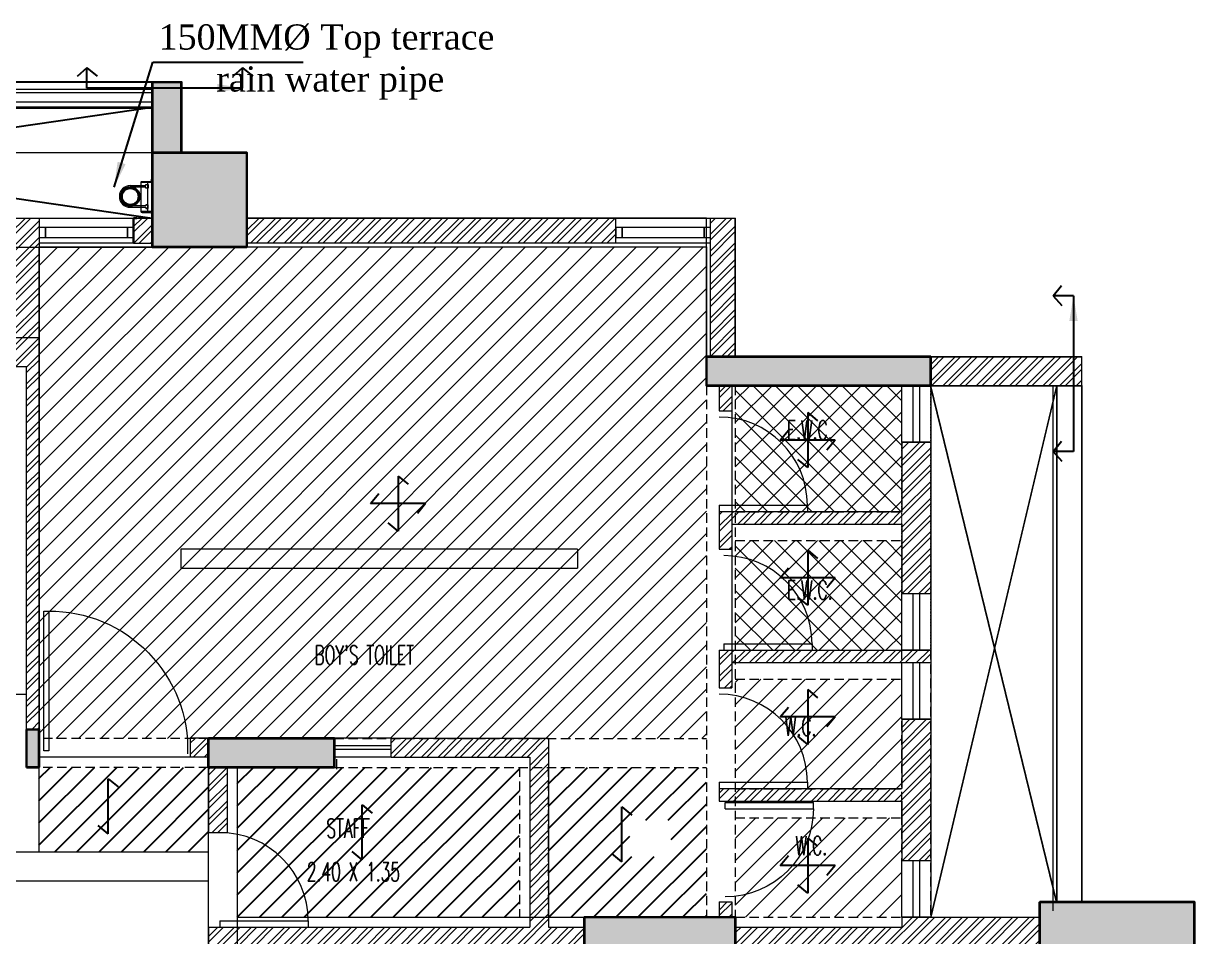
# Model space of a CAD drawing. Header units: inches. Extents: x 5899882 to 5988838, y -468923 to -96891.
# Drawn here: x 5967813 to 5977113, y -273870 to -266620 of the extents above; entities that cross this region are included whole.
import ezdxf

# ---------------------------------------------------------------- set-up
doc = ezdxf.new("R2010")
doc.units = ezdxf.units.IN
doc.header["$MEASUREMENT"] = 0
doc.linetypes.add('DASHED', pattern=[0.75, 0.5, -0.25])
for name, color, linetype in [('0 slc Rwp sloape', 7, 'Continuous'), ('0- SLC ARCH LAYOUT', 7, 'Continuous'), ('0-SLC RCC 2ND. FLOOR', 7, 'Continuous'), ('CL', 7, 'Continuous'), ('P-TEXT', 7, 'Continuous'), ('rwp', 5, 'Continuous')]:
    doc.layers.add(name, color=color, linetype=linetype)
for name, color, linetype, lineweight in [('0-SLC-CLAMPS', 7, 'Continuous', 9), ('ARCL-HATCH-B', 8, 'Continuous', 5), ('ARLC-COL', 8, 'Continuous', 30), ('ARLC-DIM0', 8, 'Continuous', 5), ('ARLC-DOOR-W', 8, 'Continuous', 5), ('ARLC-ELE0', 8, 'Continuous', 9), ('ARLC-GRILL', 8, 'Continuous', 9), ('ARLC-HATCH-C', 8, 'Continuous', 5), ('ARLC-RCC', 8, 'Continuous', 25), ('ARLC-TEXT0', 8, 'Continuous', 20), ('ARLC-WALL', 8, 'Continuous', 15)]:
    doc.layers.add(name, color=color, linetype=linetype, lineweight=lineweight)
doc.styles.add('RS', font='simplex8.shx', dxfattribs={"width": 0.6, "height": 150})
doc.styles.get("Standard").update_dxf_attribs({"font": 'arial.ttf'})
doc.dimstyles.get("Standard").update_dxf_attribs({"dimtxt": 200, "dimasz": 200, "dimexe": 0.18, "dimexo": 0.0625, "dimgap": 0.09, "dimtad": 0, "dimdec": 0, "dimrnd": 5, "dimzin": 0, "dimdsep": 46, "dimtxsty": 'Standard', "dimblk": 'OBLIQUE', "dimcen": 0.09, "dimadec": 0, "dimazin": 0, "dimtfac": 1, "dimtdec": 0, "dimtofl": 0, "dimtmove": 0, "dimatfit": 3, "dimfxl": 1, "dimtolj": 1, "dimtzin": 0, "dimarcsym": 0})
pattern_1 = [(45, (-5806111.699348602, 109613.299867685), (-66.29126073623883, 66.29126073623884), []), (45, (-5806067.505174852, 109613.299867685), (-66.29126073623883, 66.29126073623884), [])]
pattern_2 = [(45, (6373463.060722372, -393757.1604008023), (-88.38834764831843, 88.38834764831844), []), (135, (6373463.060722372, -393757.1604008023), (-88.38834764831844, -88.38834764831843), [])]
pattern_3 = [(45, (-216246.0000009546, 329.9999999998836), (-88.38834764831843, 88.38834764831844), [])]
pattern_4 = [(45, (24324.99999904633, -2550.000000001863), (-88.38834764831843, 88.38834764831844), [])]

# ---------------------------------------------------------------- blocks, each defined once
blk = doc.blocks.new('hhh')
at = {"layer": 'ARLC-DOOR-W'}
for p, q in [((5670.867871832554, -1049.520502149669), (5670.867871832554, -1049.570502149669)), ((5670.867871832553, -1049.520502149669), (5671.567871832553, -1049.520502149669)), ((5670.867871832553, -1049.520502149669), (5670.867871832553, -1049.570502149669)), ((5671.567871832553, -1049.520502149669), (5671.567871832553, -1049.570502149669)), ((5670.867871832553, -1049.570502149669), (5671.567871832553, -1049.570502149669))]:
    blk.add_line(p, q, dxfattribs=at)
blk.add_arc((5670.867871832554, -1049.520502149669), 0.6999999999998252, 0, 90, dxfattribs=at)
blk = doc.blocks.new('hjmh')
at = {"layer": 'ARLC-DOOR-W', "ltscale": 0.1}
for p, q in [((5668.312048295259, -1072.853720874634), (5667.201196962952, -1072.853720874634)), ((5667.201196962952, -1072.853720874634), (5667.201196962952, -1072.893720874634)), ((5668.312048295259, -1072.893720874634), (5668.312048295259, -1072.853720874634)), ((5667.201196962952, -1072.893720874634), (5668.312048295259, -1072.893720874634))]:
    blk.add_line(p, q, dxfattribs=at)
blk.add_arc((5668.299116434425, -1072.899145511847), 1.097932872501441, 179.716913426641, 271.8563866307053, dxfattribs=at)
blk = doc.blocks.new('A$7E4911DF166C')
at = {"layer": 'ARLC-DOOR-W'}
for p, q in [((2700, 150), (2700, 1.455191522836685e-11)), ((3010.000000000931, 150), (2885, 150.0000000000146)), ((2885, 150), (2885.000000000931, 0)), ((3010, 150), (3010.000000000931, 0)), ((3195, 150), (3194.999999999069, 1.455191522836685e-11)), ((3010.000000000931, 1.455191522836685e-11), (2885.000000000931, 1.455191522836685e-11))]:
    blk.add_line(p, q, dxfattribs=at)
at = {"layer": 'ARLC-GRILL'}
for p, q in [((2700, 150), (0, 150)), ((2700, 125), (0, 125)), ((6020.090125084855, 150), (3194.999999999069, 150.0000000000291)), ((6020.090125084855, 125), (3194.999999999069, 125)), ((2700, 49.99999999989814), (0, 49.99999999989814)), ((2700, 0), (0, 0)), ((6020.090125084855, 49.99999999989814), (3194.999999999069, 49.99999999998545)), ((6020.090125084855, 0), (3194.999999998137, 0))]:
    blk.add_line(p, q, dxfattribs=at)
at = {"layer": 'ARLC-RCC'}
for points in [[(2700, 150), (2885.000000000931, 150), (2885.000000000931, 0), (2700, 0)], [(3010.000000000931, 150), (3194.999999998137, 150), (3194.999999998137, 0), (3010.000000000931, 0)]]:
    blk.add_lwpolyline(points, close=True, dxfattribs=at)
blk = doc.blocks.new('A$C3DAD2E9A')
at = {"layer": 'ARCL-HATCH-B'}
h = blk.add_hatch(dxfattribs=at)
h.set_pattern_fill('ANSI32', color=256, scale=250)
h.set_pattern_definition(pattern_1)
h.paths.add_polyline_path([(22752.21052631456, 5726.499999997235), (22752.21052433178, 5726.499999997235), (22752.21052433178, 5806.499999997235), (22752.21052631456, 5881.499999998166), (22522.21052631456, 5881.499999998166), (22522.21052631456, 4931.499999994427), (22752.21052631456, 4931.499999994427)])
h = blk.add_hatch(dxfattribs=at)
h.set_pattern_fill('ANSI32', color=256, scale=250)
h.set_pattern_definition(pattern_1)
h.paths.add_polyline_path([(23652.21052631456, 5881.299987859005), (23502.21052631456, 5881.499999998166), (23502.21052631456, 5681.499999996289), (23652.21052631456, 5681.29998785902)])
h = blk.add_hatch(dxfattribs=at)
h.set_pattern_fill('ANSI32', color=256, scale=250)
h.set_pattern_definition(pattern_1)
h.paths.add_polyline_path([(27332.21052337717, 5806.49999999725), (27332.21052532084, 5880), (27302.21052536089, 5880), (24402.21052631456, 5881.499999998166), (24402.21052631456, 5681.499999996304), (27332.21052536089, 5681.499999996304), (27332.21052536089, 5726.49999999725), (27332.21052337717, 5726.49999999725)])
h = blk.add_hatch(dxfattribs=at)
h.set_pattern_fill('ANSI32', color=256, scale=250)
h.set_pattern_definition(pattern_1)
h.paths.add_polyline_path([(28282.21052631456, 5881.499999998166), (28082.21052536089, 5881.499999998181), (28082.21052536089, 4781.499999998166), (28282.21052631456, 4781.499999998166)])
h = blk.add_hatch(dxfattribs=at)
h.set_pattern_fill('ANSI32', color=256, scale=250)
h.set_pattern_definition(pattern_1)
h.paths.add_polyline_path([(22752.21052631456, 4931.499999994427), (22522.21052631456, 4931.499999994427), (22127.21052631456, 4931.499999994427), (22127.21052631456, 4701.499999996304), (22652.21052536089, 4701.499999996304), (22652.21052536089, 1821.500000951841), (22752.21052631456, 1821.500000951841)])
h = blk.add_hatch(dxfattribs=at)
h.set_pattern_fill('ANSI32', color=256, scale=250)
h.set_pattern_definition(pattern_1)
h.paths.add_polyline_path([(31032.21052536089, 4781.499999998166), (29832.21052536089, 4781.499999998166), (29832.21052536089, 4551.499999996304), (31032.21052536089, 4551.499999998166)])
h = blk.add_hatch(dxfattribs=at)
h.set_pattern_fill('ANSI32', color=256, scale=250)
h.set_pattern_definition(pattern_1)
h.paths.add_polyline_path([(28252.21052631456, 4551.49999999984), (28152.21052536089, 4551.49999999901), (28152.21052536089, 4351.499999996304), (28252.21052631456, 4351.499999996304)])
h = blk.add_hatch(dxfattribs=at)
h.set_pattern_fill('ANSI32', color=256, scale=250)
h.set_pattern_definition(pattern_1)
h.paths.add_polyline_path([(29832.21052536089, 4101.500000011205), (29602.21052536089, 4101.500000011205), (29602.21052536089, 3551.499999996304), (28252.2105263155, 3551.499999996304), (28252.2105263155, 3451.499999996304), (29602.21052536089, 3451.499999996304), (29602.21052536089, 2901.500000000029), (29832.21052536089, 2901.500000000029)])
h = blk.add_hatch(dxfattribs=at)
h.set_pattern_fill('ANSI32', color=256, scale=250)
h.set_pattern_definition(pattern_1)
h.paths.add_polyline_path([(28252.21052631456, 3551.499999996304), (28152.21052536089, 3551.499999996304), (28152.21052536089, 3251.499999998166), (28252.21052631456, 3251.499999998166)])
h = blk.add_hatch(dxfattribs=at)
h.set_pattern_fill('ANSI32', color=256, scale=250)
h.set_pattern_definition(pattern_1)
h.paths.add_polyline_path([(28252.21052631456, 2351.499999998166), (28252.21052631456, 2451.499999998166), (28152.21052536089, 2451.499999998166), (28152.21052536089, 2151.499999998166), (28252.21052631456, 2151.499999998166)])
h = blk.add_hatch(dxfattribs=at)
h.set_pattern_fill('ANSI32', color=256, scale=250)
h.set_pattern_definition(pattern_1)
h.paths.add_polyline_path([(29832.21052536089, 2451.499999998166), (29602.21052536089, 2451.499999998166), (28252.21052631456, 2451.499999998166), (28252.21052631456, 2351.499999996304), (29832.21052536089, 2351.499999996304)])
h = blk.add_hatch(dxfattribs=at)
h.set_pattern_fill('ANSI32', color=256, scale=250)
h.set_pattern_definition(pattern_1)
h.paths.add_polyline_path([(29832.21052536089, 1901.499999996304), (29602.21052536089, 1901.499999996304), (29602.21052536089, 1351.499999998166), (28152.21052536089, 1351.499999998166), (28152.21052536089, 1251.499999998166), (29602.21052536089, 1251.499999998166), (29602.21052536089, 781.5000000000291), (29832.21052536089, 781.5000000000291)])
h = blk.add_hatch(dxfattribs=at)
h.set_pattern_fill('ANSI32', color=256, scale=250)
h.set_pattern_definition(pattern_1)
h.paths.add_polyline_path([(24097.21052536089, 1751.499999998166), (23952.21052631456, 1751.499999998166), (23952.21052631456, 1601.499999998166), (24097.21052536089, 1601.499999998166)])
h = blk.add_hatch(dxfattribs=at)
h.set_pattern_fill('ANSI32', color=256, scale=250)
h.set_pattern_definition(pattern_1)
h.paths.add_polyline_path([(26797.21052536089, 1751.500000001892), (25547.21052536089, 1751.500000001892), (25547.21052536089, 1601.500000001906), (26647.21052536089, 1601.500000001892), (26647.21052536089, 251.4999999981665), (24097.21052536089, 251.4999999981665), (24097.21052536089, -348.499999994383), (24247.21052536089, -348.499999994383), (24247.21052536089, 101.4999999981665), (26397.21052536089, 101.4999999981665), (26397.21052536089, -1798.500000001819), (26547.21052536089, -1798.500000001848), (26547.21052536089, 101.4999999981665), (27082.21052536089, 101.4999999981665), (27082.21052536089, 251.4999999981665), (26797.21052536089, 251.4999999981665)])
h = blk.add_hatch(dxfattribs=at)
h.set_pattern_fill('ANSI32', color=256, scale=250)
h.set_pattern_definition(pattern_1)
h.paths.add_polyline_path([(24247.21052536089, 1521.499999998166), (24097.21052536089, 1521.499999998166), (24097.21052536089, 1001.499999998166), (24247.21052536089, 1001.499999998166)], flags=17)
h = blk.add_hatch(dxfattribs=at)
h.set_pattern_fill('ANSI32', color=256, scale=250)
h.set_pattern_definition(pattern_1)
h.paths.add_polyline_path([(28252.21052536089, 451.4999999981665), (28152.21052536089, 451.4999999981665), (28152.21052536089, 331.5000000130676), (28252.21052536089, 331.5000000130676)])
h = blk.add_hatch(dxfattribs=at)
h.set_pattern_fill('ANSI32', color=256, scale=250)
h.set_pattern_definition(pattern_1)
h.paths.add_polyline_path([(30697.21052631456, 331.4999999981665), (29602.21052536089, 331.4999999981665), (29602.21052536089, 251.4999999981665), (28282.21052536089, 251.49999999805), (28282.21052536089, 101.4999999981665), (29497.21052536089, 101.4999999981665), (29497.21052536089, -498.5000000018335), (29597.21052536089, -498.5000000018335), (29597.21052536089, 101.4999999981665), (30697.21052631456, 101.4999999981665)])
at = {"layer": 'ARLC-HATCH-C', "ltscale": 0.1}
for points in [[(23652.30065139942, 6401.299867684938), (23882.30065139756, 6401.299867684953), (23882.30065139849, 6961.299867684967), (23652.30065139942, 6961.299867684967)], [(23652.21052631456, 5651.499999998166), (24190.27513584215, 5651.499999998166), (24210.27513679583, 5651.499999998166), (24402.21052631456, 5651.499999998166), (24402.21052631456, 5851.499999998166), (24402.21052631456, 6401.499999998166), (23652.21052631456, 6401.499999998166), (23652.21052631456, 5851.499999998166)], [(28052.21052536089, 4781.499999998166), (28052.21052536089, 4551.499999998166), (29832.21052536089, 4551.500000013068), (29832.21052536089, 4781.499999998166)], [(22752.21052535996, 1821.500000951841), (22652.21052440628, 1821.500000951841), (22652.21052440628, 1521.499999998166), (22752.21052535996, 1521.499999998166)], [(25097.21052536089, 1751.499999998166), (25097.21052536089, 1521.499999998166), (24097.21052536089, 1521.499999998166), (24097.21052536089, 1751.499999998166)], [(30697.21052631456, 251.5000018179708), (30697.21052631456, 101.5000018179708), (31097.21053585131, 101.5000012070232), (31297.21053585131, 101.5000009089999), (31927.21052536089, 101.5000000000291), (31927.21052536089, 451.5000018030696), (31697.21052059252, 451.5000018030696), (31497.21051582415, 451.5000018030696), (30697.21052631456, 451.5000018030696)], [(27082.21052536089, 331.5000000130676), (28282.21052536089, 331.4999999981665), (28282.21052536089, 131.4999999981665), (28282.21052536089, 101.4999999981665), (28112.93339428026, 101.4999999981665), (27962.93339428026, 101.4999999981665), (27082.21052536089, 101.4999999981665), (27082.21052536089, 131.4999999981665)]]:
    blk.add_hatch(color=256, dxfattribs=at).paths.add_polyline_path(points)
at = {"layer": 'ARLC-COL'}
for q in [(23527.21052631456, 5881.499999998166), (23502.21052631456, 5681.499999996289)]:
    blk.add_line((23502.21052631456, 5881.499999998166), q, dxfattribs=at)
blk.add_lwpolyline([(23652.30065139942, 6401.299867684938), (23652.30065139942, 6401.299867684938), (23882.30065139756, 6401.299867684953), (23882.30065139849, 6961.299867684967), (23652.30065139942, 6961.299867684967), (23652.30065139849, 6401.299867684967)], dxfattribs=at)
for points in [[(23652.21052631456, 5651.499999998166), (24402.21052631456, 5651.499999998166), (24402.21052631456, 6401.499999998166), (23652.21052631456, 6401.499999998166)], [(29832.21052536089, 4781.499999998166), (29832.21052536089, 4551.500000013068), (28052.21052536089, 4551.499999998166), (28052.21052536089, 4781.499999998166)], [(22652.21052536089, 1521.499999998166), (22652.21052536089, 1821.500000951841), (22752.21052535996, 1821.500000951841), (22752.21052535996, 1521.499999998166)], [(25097.21052536089, 1751.499999998166), (25097.21052536089, 1521.499999998166), (24097.21052536089, 1521.499999998166), (24097.21052536089, 1751.499999998166)], [(28282.21052536089, 101.4999999981665), (27082.21052536089, 101.4999999981665), (27082.21052536089, 331.5000000130676), (28282.21052536089, 331.5000000130676)]]:
    blk.add_lwpolyline(points, close=True, dxfattribs=at)
at = {"layer": 'ARLC-COL', "ltscale": 0.1}
blk.add_lwpolyline([(30697.21052631456, 451.5000018030696), (30697.21052631456, 101.5000018179708), (31927.21052536089, 101.5000000000291), (31927.21052536089, 451.5000018030696)], close=True, dxfattribs=at)
at = {"layer": 'ARLC-DIM0', "ltscale": 0.1}
blk.add_line((30802.21052536089, 4550.000000014901), (30802.21052536089, 379.9999999981374), dxfattribs=at)
at = {"layer": 'ARLC-DIM0'}
blk.add_line((25112.21052536089, 1585), (25112.21052536089, 1505), dxfattribs=at)
at = {"layer": 'ARLC-DOOR-W'}
for p, q in [((29689.53696045, 4551.500000013068), (29689.53696045, 4101.500000011205)), ((29741.8840893181, 4551.500000013068), (29741.8840893181, 4101.500000011205)), ((29689.53696045, 2901.500000000029), (29689.53696045, 2451.499999998166)), ((29741.8840893181, 2901.500000000029), (29741.8840893181, 2451.499999998166)), ((29689.53696045, 2351.499999998166), (29689.53696045, 1901.499999996304)), ((29741.8840893181, 2351.499999998166), (29741.8840893181, 1901.499999996304)), ((25547.21052536089, 1751.500000000029), (25097.21052536089, 1751.500000000029)), ((25547.21052536089, 1691.50000000096), (25097.21052536089, 1691.50000000096)), ((25547.21052536089, 1661.50000000096), (25097.21052536089, 1661.50000000096)), ((25547.21052536089, 1601.500000001892), (25097.21052536089, 1601.500000001892)), ((29689.53696045, 781.5000000000291), (29689.53696045, 331.4999999981665)), ((29741.8840893181, 781.5000000000291), (29741.8840893181, 331.4999999981665))]:
    blk.add_line(p, q, dxfattribs=at)
for points in [[(22802.21052433178, 5806.499999997235), (22752.21052433178, 5806.499999997235), (22752.21052433178, 5726.499999997235), (22802.21052433178, 5726.499999997235)], [(23452.21052631456, 5726.499999997235), (23452.21052631456, 5806.499999997235), (22802.21052433178, 5806.499999997235), (22802.21052433178, 5726.499999995372)], [(23502.21052631456, 5806.499999997235), (23452.21052631456, 5806.499999997235), (23452.21052631456, 5726.499999997235), (23502.21052631456, 5726.499999997235)], [(27382.21052337717, 5806.49999999725), (27332.21052337717, 5806.49999999725), (27332.21052337717, 5726.49999999725), (27382.21052337717, 5726.49999999725)], [(28032.21052535996, 5726.49999999725), (28032.21052535996, 5806.49999999725), (27382.21052337717, 5806.49999999725), (27382.21052337717, 5726.499999995387)], [(28082.21052535996, 5806.49999999725), (28032.21052535996, 5806.49999999725), (28032.21052535996, 5726.49999999725), (28082.21052535996, 5726.49999999725)], [(29602.21052536089, 4551.500000013068), (29832.21052536089, 4551.500000013068), (29832.21052536089, 4101.500000011205), (29602.21052536089, 4101.500000011205)], [(29602.21052536089, 2901.500000000029), (29832.21052536089, 2901.500000000029), (29832.21052536089, 2451.499999998166), (29602.21052536089, 2451.499999998166)], [(29602.21052536089, 2351.499999998166), (29832.21052536089, 2351.499999998166), (29832.21052536089, 1901.499999996304), (29602.21052536089, 1901.499999996304)], [(29602.21052536089, 781.5000000000291), (29832.21052536089, 781.5000000000291), (29832.21052536089, 331.4999999981665), (29602.21052536089, 331.4999999981665)]]:
    blk.add_lwpolyline(points, close=True, dxfattribs=at)
at = {"layer": 'ARLC-ELE0'}
for p, q in [((23652.21052631456, 6400), (17632.21052631456, 6400)), ((22752.21052631456, 5881.499999998166), (23502.21052631456, 5881.499999998166)), ((22752.21052631456, 5880), (23502.21052631456, 5880)), ((27302.21052536089, 5880), (28052.21052536089, 5880)), ((27332.21052536089, 5881.499999998166), (28082.21052536089, 5881.499999998166)), ((30832.21052536089, 4551.499999998166), (30832.21052569617, 451.5000017863058)), ((31032.21052536089, 4551.499999998166), (31032.21052536089, 451.5000017863058))]:
    blk.add_line(p, q, dxfattribs=at)
at = {"layer": 'ARLC-ELE0', "ltscale": 0.006}
for p, q in [((23502.21052631456, 5681.499999996304), (22752.21052631456, 5681.499999996304)), ((28082.21052535996, 5681.499999996304), (27332.21052535996, 5681.499999996304))]:
    blk.add_line(p, q, dxfattribs=at)
at = {"layer": 'ARLC-ELE0', "ltscale": 0.5}
for p, q in [((30832.21052569617, 451.5000017844432), (29832.21052536089, 4551.499999998166)), ((30832.21052536089, 4551.500000009226), (29832.21052536089, 331.4999999832653))]:
    blk.add_line(p, q, dxfattribs=at)
at = {"layer": 'ARLC-HATCH-C'}
blk.add_lwpolyline([(22522.2105263155, 4931.499999994427), (22752.2105263155, 4931.499999994427), (22752.21052648686, 5651.500000172324), (28052.21052536182, 5651.499999994441), (28052.21052536182, 4551.499999996289), (28152.21052536182, 4551.499999994427), (28252.2105263155, 4551.499999994427), (28252.2105263155, 2351.499999996289), (29602.21052536182, 2351.499999996289), (29832.21052536182, 2351.499999996289), (29832.21052536182, 331.4999999962893), (30697.2105263155, 331.4999999962893), (30697.2105263155, 101.4999999962893), (31726.54459778219, 101.4999999962893), (31726.54459778219, -2698.500000005573), (29597.21052536182, -2698.500000005573), (26547.21052536089, -2698.500000005573), (26547.21052536089, -2698.500000005573), (26547.21052536089, -1848.500000005573)], dxfattribs=at)
at = {"layer": 'ARLC-WALL', "ltscale": 0.1}
for p, q in [((22522.21052631456, 5881.499999998166), (22752.21052631456, 5881.499999998166)), ((22752.21052631456, 5881.499999998166), (22752.21052631456, 1821.500000951841)), ((23652.21052631456, 5881.499999998166), (23654.14591487963, 5881.499999998166)), ((24402.21052631456, 5881.499999998166), (27332.21052536089, 5881.499999998166)), ((27332.21052536089, 5681.499999996304), (27332.21052536089, 5881.499999998181)), ((28082.21052536089, 5881.499999998181), (28282.21052631456, 5881.499999998166)), ((28082.21052536089, 4781.499999998166), (28082.21052536089, 5881.499999998181)), ((28282.21052631456, 4781.499999998166), (28282.21052631456, 5881.499999998166)), ((27332.21052535996, 5681.499999996304), (24402.21052631456, 5681.499999996304)), ((29832.21052536089, 4781.499999998166), (31032.21052536089, 4781.499999998166)), ((31032.21052536089, 4551.499999998166), (31032.21052536089, 4781.499999998166)), ((22127.21052631456, 4701.499999996304), (22652.21052536089, 4701.499999996304)), ((22652.21052536089, 1821.500000951841), (22652.21052536089, 4701.499999996304)), ((28052.21052536089, 4551.499999996304), (29252.21052631456, 4551.499999996304)), ((28152.21052536089, 4551.499999996304), (28152.21052536089, 4351.499999996304)), ((28252.21052631456, 4551.499999996304), (28252.21052631456, 4351.499999996304)), ((29832.21052536089, 4551.499999996304), (31032.21052536089, 4551.499999998166)), ((28152.21052536089, 4351.499999996304), (28252.21052631456, 4351.499999996304)), ((29602.21052536089, 4101.500000011205), (29602.21052536089, 3551.499999996304)), ((29602.21052536089, 4101.500000011205), (29832.21052536089, 4101.500000011205)), ((29832.21052536089, 4101.500000011205), (29832.21052536089, 2901.499999996304)), ((28152.21052536089, 3551.499999996304), (28152.21052536089, 3251.499999998166)), ((28152.21052536089, 3551.499999996304), (29602.21052536089, 3551.499999996304)), ((28252.21052631456, 3451.499999996304), (28252.21052631456, 3251.499999998166)), ((28252.21052631456, 3451.499999996304), (29602.21052536089, 3451.499999996304)), ((29602.21052536089, 3451.499999996304), (29602.21052536089, 2901.499999996304)), ((27027.21052583773, 3251.499999996304), (23877.21052583773, 3251.499999996304)), ((23877.21052583773, 3251.499999996304), (23877.21052583773, 3101.499999996304)), ((27027.21052583773, 3251.499999996304), (27027.21052583773, 3101.499999996304)), ((28152.21052536089, 3251.499999998166), (28252.21052631456, 3251.499999998166)), ((23877.21052583773, 3101.499999996304), (27027.21052583773, 3101.499999996304)), ((29602.21052536089, 2901.499999996304), (29832.21052536089, 2901.499999996304)), ((28152.21052536089, 2451.499999998166), (28152.21052536089, 2151.499999998166)), ((28152.21052536089, 2451.499999998166), (29832.21052536089, 2451.499999998166)), ((29832.21052536089, 2451.499999998166), (29832.21052536089, 2351.499999998166)), ((28252.21052631456, 2351.499999998166), (28252.21052631456, 2151.499999998166)), ((28252.21052631456, 2351.499999998166), (29832.21052536089, 2351.499999998166)), ((28252.21052631456, 2351.499999996304), (29832.21052536089, 2351.499999996304)), ((28152.21052536089, 2151.499999998166), (28252.21052631456, 2151.499999998166)), ((29602.21052536089, 1901.499999996304), (29602.21052536089, 1351.499999998166)), ((29602.21052536089, 1901.499999996304), (29832.21052536089, 1901.499999996304)), ((29832.21052536089, 1901.499999996304), (29832.21052536089, 781.5000000000291)), ((23952.21052631456, 1751.499999998166), (23952.21052631456, 1601.499999998166)), ((24097.21052536089, 1751.499999998166), (23952.21052631456, 1751.499999998166)), ((25547.21052536089, 1751.500000001892), (26797.21052536089, 1751.500000001892)), ((25547.21052536089, 1601.500000001892), (25547.21052536089, 1751.500000000029)), ((26797.21052536089, 1751.499999998166), (26797.21052536089, 251.4999999981665)), ((24097.21052536089, 1601.499999998166), (23952.21052631456, 1601.499999998166)), ((24097.21052536089, 1651.499999996304), (24097.21052536089, 1001.499999998166)), ((25547.21052536089, 1601.500000001906), (26647.21052536089, 1601.500000001892)), ((26647.21052536089, 1601.499999998166), (26647.21052536089, 251.4999999981665)), ((22652.21052536089, 1521.499999998166), (22752.21052631456, 1521.499999998166)), ((24097.21052536089, 1001.499999998166), (24097.21052536089, 1521.499999998166)), ((24247.21052536089, 1001.499999998166), (24247.21052536089, 1521.499999998166)), ((28152.21052536089, 1351.499999996304), (28152.21052536089, 1251.499999998166)), ((28152.21052536089, 1351.499999998166), (29602.21052536089, 1351.499999998166)), ((28152.21052536089, 1251.499999998166), (29602.21052536089, 1251.499999998166)), ((29602.21052536089, 1251.499999998166), (29602.21052536089, 781.5000000000291)), ((24097.21052536089, 1001.499999998166), (24247.21052536089, 1001.499999998166)), ((29602.21052536089, 781.5000000000291), (29832.21052536089, 781.5000000000291)), ((28152.21052536089, 451.4999999981665), (28152.21052536089, 331.5000000130676)), ((28152.21052536089, 451.4999999981665), (28252.21052536089, 451.4999999981665)), ((28252.21052536089, 451.4999999981665), (28252.21052536089, 331.5000000130676)), ((29602.21052536089, 331.4999999981665), (30697.21052631456, 331.4999999981665)), ((29602.21052536089, 331.4999999981665), (29602.21052536089, 251.4999999981665)), ((24097.21052536089, 251.4999999981665), (26647.21052536089, 251.4999999981665)), ((24097.21052536089, 251.5000000018917), (24097.21052536089, -348.499999994383)), ((26797.21052536089, 251.4999999981665), (27082.21052535996, 251.4999999981665)), ((28282.21052536089, 251.49999999805), (29602.21052536089, 251.4999999981665))]:
    blk.add_line(p, q, dxfattribs=at)
blk.add_lwpolyline([(23502.21052631456, 5681.499999996289), (23652.30065139849, 5681.299867684953), (23652.30065139849, 5881.299867684938), (23502.21052631456, 5881.499999998166)], close=True, dxfattribs=at)
at = {"layer": 'ARLC-WALL'}
for points in [[(21652.21052536089, 2101.499999998166), (22652.21052536089, 2101.499999998166)], [(23952.21052631456, 1601.499999998166), (22752.21052535996, 1601.499999998166)]]:
    blk.add_lwpolyline(points, dxfattribs=at)
blk.add_blockref('A$7E4911DF166C', (17632.21052631456, 6751.499999996304))
at = {"layer": 'ARLC-DOOR-W', "ltscale": 0.1, "xscale": 1000, "yscale": 1000, "zscale": 1000}
for p in [(-5642715.661306533, 1053122.00219751), (-5642678.606421622, 1052022.00219751), (-5642715.661306533, 1050922.00219751), (-5646679.972774657, 1049822.00219751)]:
    blk.add_blockref('hhh', p, dxfattribs=at)
at = {"layer": 'ARLC-DOOR-W', "ltscale": 0.1, "xscale": -1000, "yscale": 1000, "zscale": 1000}
for name, p, rotation in [('hjmh', (-1050065.791624221, 5669962.183348117), 89.99999999999993), ('hhh', (-5642668.161307487, -1048329.002101829), 180)]:
    blk.add_blockref(name, p, dxfattribs=dict(at, rotation=rotation))
at = {"layer": 'ARLC-TEXT0', "style": 'RS', "width": 0.6}
for s, p in [('E.W.C.', (28689.97518736031, 4123.311253905413)), ('E.W.C.', (28689.97518736031, 2853.811253907275)), ("BOY'S TOILET", (24937.8908386901, 2337.715532967559)), ('W.C.', (28673.47518736031, 1769.811253907275)), (' STAFF', (24971.12040905934, 961.6111468256568)), ('W.C.', (28758.47518704832, 823.3112539072754)), ('2.40 X 1.35', (24877.55786657054, 615.7472220578929))]:
    blk.add_text(s, height=150, dxfattribs=at).set_placement(p)
blk = doc.blocks.new('an80')
for points in [[(-46, 0), (-46, 66.31834324478949), (-51, 66.31834324478949), (-51, 76.31834324478949), (-35, 76.31834324478949), (-35, 66.31834324478949), (-40, 66.31834324478949), (-40, 0)], [(46, 0), (46, 66.31834324478949), (51, 66.31834324478949), (51, 76.31834324478949), (35, 76.31834324478949), (35, 66.31834324478949), (40, 66.31834324478949), (40, 0)]]:
    blk.add_lwpolyline(points)
for radius in [46, 40]:
    blk.add_arc((0, 0), radius, 180, 360)
blk = doc.blocks.new('176')
at = {"layer": '0-SLC-CLAMPS', "elevation": 5.6402509286e-06}
for points in [[(-108.6441339902812, 76.65487678382397), (-108.6441339902812, 80.07912621069498, 0.4142135623730951), (-114.0012768482556, 85.4362690677599), (-114.0012768482556, 85.4362690677599), (-114.0012768482556, 65.94059119656868), (-61.0727054181334, 65.94059119656868, 0.4142135623730951), (-66.42984827703911, 71.29773392584954), (-103.2869911341404, 71.29773392584954, -0.4142135623730951)], [(-108.6441339902812, -75.79616682478354), (-108.6441339902812, -79.22041625301881, -0.4142135623730951), (-114.0012768482556, -84.57755911008367), (-114.0012768482556, -84.57755911008367), (-114.0012768482556, -65.08188123889249), (-61.0727054181334, -65.08188123889249, -0.4142135623730951), (-66.42984827703911, -70.43902396771864), (-103.2869911341404, -70.43902396771864, 0.4142135623730951)]]:
    blk.add_lwpolyline(points, format="xyb", close=True, dxfattribs=at)
blk.add_lwpolyline([(-92.85841964263818, 65.94059122862836), (-92.85841964263818, -65.0818812068328), (-61.0727054181334, -65.0818812068328), (-61.07270541996697, 65.94059116473636)], close=True, dxfattribs=at)
at = {"layer": 'rwp', "color": 5, "const_width": 5.357142857142997, "elevation": 5.6402510286e-06}
blk.add_lwpolyline([(-12.50127678847639, -42.20297962055428, 1), (-12.50127678847639, 38.15416323659065, 1)], format="xyb", close=True, dxfattribs=at)
at = {"layer": 'rwp', "color": 5}
for radius in [42.857142857144, 37.500000000001]:
    blk.add_circle((-12.50127678847639, -2.024408191981819, 5.6402510286e-06), radius, dxfattribs=at)
at = {"layer": '0-SLC-CLAMPS', "color": 6, "xscale": 1.0714285714286, "yscale": 1.0714285714286, "zscale": 1.0714285714286, "rotation": 90}
blk.add_blockref('an80', (-12.50127678393619, -2.024408191981819, 5.6402509286e-06), dxfattribs=at)
blk = doc.blocks.new('_OBLIQUE')
at = {"color": 0, "linetype": 'ByBlock'}
blk.add_line((-0.5, -0.5), (0.5, 0.5), dxfattribs=at)
blk = doc.blocks.new('GYS')
for p, q in [((6635556.019349867, -325051.874496136), (6635556.019349867, -325488.3289776242)), ((6635556.019349867, -325051.874496136), (6635635.027213543, -325116.9592517474)), ((6635556.019349867, -325488.3289776242), (6635477.011486192, -325423.2442220127))]:
    blk.add_line(p, q)
blk = doc.blocks.new('A$C4AE13D6C')
at = {"layer": 'ARLC-COL', "color": 7}
blk.add_lwpolyline([(-8056.336477451958, 9458.00000000582), (-8056.336477451958, 9758.000000959495), (-7956.336477452889, 9758.000000959495), (-7956.336477452889, 9458.00000000582)], close=True, dxfattribs=at)
blk = doc.blocks.new('A$C77C3199A')
at = {"layer": 'ARLC-HATCH-C', "ltscale": 0.1}
for points in [[(23650, 5650), (24188.06460952759, 5650), (24208.06461048126, 5650), (24400, 5650), (24400, 5850), (24400, 6400), (23650, 6400), (23650, 5850)], [(29829.99999904633, 4780.000000014901), (29829.99999904633, 4550.000000014901), (28049.99999904633, 4550), (28049.99999904633, 4780)], [(25094.99999904633, 1750), (25094.99999904633, 1520), (24094.99999904633, 1520), (24094.99999904633, 1750)], [(30695, 450.0000019563595), (30695, 100.0000019712606), (31924.99999904726, 100.0000000018626), (31924.99999904726, 450.0000019563595)], [(27079.99999904633, 330.0000000149012), (28279.99999904633, 330), (28279.99999904633, 130), (28279.99999904633, 100), (28110.7228679657, 100), (27960.7228679657, 100), (27079.99999904633, 100), (27079.99999904633, 130)]]:
    blk.add_hatch(color=0, dxfattribs=at).paths.add_polyline_path(points)
at = {"layer": 'ARLC-WALL'}
h = blk.add_hatch(dxfattribs=at)
h.set_pattern_fill('ANSI31', color=0, scale=1000, style=0)
h.set_pattern_definition(pattern_3)
h.paths.add_polyline_path([(28049.99999904633, 4550.000000000873), (28049.99999904633, 4550), (28049.99999904633, 4780), (28049.99999904446, 5649.999999998137), (24400, 5649.999999998137), (23650, 5650), (22749.99999995344, 5649.99999999971), (22749.9999990277, 1750), (24094.99999904633, 1750), (25094.99999904633, 1750), (28049.99999904633, 1750.000000000058)])
h = blk.add_hatch(dxfattribs=at)
h.set_pattern_fill('ANSI37', color=0, scale=1000, style=0)
h.set_pattern_definition(pattern_2)
h.paths.add_polyline_path([(29599.99999904633, 4550.000000013038), (28279.99999904633, 4550.000000002852), (28279.99999904633, 3549.999999998138), (29599.99999904633, 3549.999999998138)])
h = blk.add_hatch(dxfattribs=at)
h.set_pattern_fill('ANSI37', color=0, scale=1000, style=0)
h.set_pattern_definition(pattern_2)
h.paths.add_polyline_path([(29599.99999904539, 3319.999999998137), (28279.99999904679, 3319.999999998137), (28279.99999904586, 2450.000000000058), (29599.99999904633, 2450)])
h = blk.add_hatch(dxfattribs=at)
h.set_pattern_fill('ANSI31', color=0, scale=1000, style=0)
h.set_pattern_definition(pattern_3)
h.paths.add_polyline_path([(29599.99999904726, 2220), (28279.99999904633, 2220), (28279.99999904633, 1350), (29599.99999904633, 1350)])
h = blk.add_hatch(dxfattribs=at)
h.set_pattern_fill('ANSI31', color=0, scale=1000, style=0)
h.set_pattern_definition(pattern_3)
h.paths.add_polyline_path([(29599.99999904726, 1120), (28279.99999904633, 1120), (28279.99999904633, 329.9999999998836), (29599.99999904726, 329.9999999999418)])
at = {"layer": 'CL'}
h = blk.add_hatch(dxfattribs=at)
h.set_pattern_fill('ANSI31', color=0, scale=1000, style=0)
h.set_pattern_definition([(45, (22749.99999881443, 850), (-88.38834764831843, 88.38834764831844), [])])
h.paths.add_polyline_path([(24094.99999904633, 1520), (22749.99999897339, 1520), (22749.99999881443, 850), (24094.99999904633, 850)])
h.paths.add_polyline_path([(23364.17084167246, 1035.16182160977), (23693.3136988153, 1035.16182160977), (23693.3136988153, 1323.16182160977), (23364.17084167246, 1323.16182160977)], flags=24)
h = blk.add_hatch(dxfattribs=at)
h.set_pattern_fill('ANSI31', color=0, scale=1000, style=0)
h.set_pattern_definition(pattern_4)
h.paths.add_polyline_path([(26564.99999904726, 1520.000000000029), (25094.99999904633, 1520), (24324.99999904633, 1520), (24324.99999904633, 329.9999999999418), (26564.99999904726, 329.9999999999709)])
h.paths.add_polyline_path([(25381.17084167246, 827.6618216097703), (25710.3136988153, 827.6618216097703), (25710.3136988153, 1115.66182160977), (25381.17084167246, 1115.66182160977)], flags=24)
h.paths.add_polyline_path([(26545.86899767455, 595.6982167352688), (26545.86899767455, 1336.301783264731), (26245.86899767455, 1336.301783264731), (26245.86899767455, 595.6982167352688)], flags=24)
h.paths.add_polyline_path([(25476.96707723563, 362.6310013717448), (26065.03292085702, 362.6310013717448), (26065.03292085702, 662.6310013717448), (25476.96707723563, 662.6310013717448)], flags=24)
h = blk.add_hatch(dxfattribs=at)
h.set_pattern_fill('ANSI31', color=0, scale=1000, style=0)
h.set_pattern_definition(pattern_4)
h.paths.add_polyline_path([(28049.99999904633, 1520.000000000058), (26794.99999904726, 1520.000000000029), (26794.99999904633, 329.9999999999709), (28044.99999904633, 330), (28049.99999904633, 330.0000000069849)])
h.paths.add_polyline_path([(27442.67084167246, 812.1618216097703), (27771.8136988153, 812.1618216097703), (27771.8136988153, 1100.16182160977), (27442.67084167246, 1100.16182160977)], flags=16)
for p, q in [((23131.45649193629, 7074.621192529798), (23053.92700093956, 7005.405845876551)), ((23131.45649193629, 6912.457084027586), (23131.45649193629, 7074.621192529798)), ((23131.45649193629, 7074.621192529798), (23212.08372064208, 7007.004714909243)), ((24367.79475290904, 7074.621192529798), (24290.26526191231, 7005.405845876551)), ((24367.79475290904, 6912.457084027586), (24367.79475290904, 7074.621192529798)), ((24367.79475290904, 7074.621192529798), (24448.42198161484, 7007.004714909243)), ((30803.50227320031, 5264.434984310181), (30871.11875082087, 5345.062213015975)), ((30965.66638170253, 5264.434984310181), (30803.50227320031, 5264.434984310181)), ((30803.50227320031, 5264.434984310181), (30872.71761985356, 5186.905493313446)), ((30803.50227320031, 4028.096723337425), (30871.11875082087, 4108.723952043219)), ((30965.66638170253, 4028.096723337425), (30803.50227320031, 4028.096723337425)), ((30803.50227320031, 4028.096723337425), (30872.71761985356, 3950.567232340691))]:
    blk.add_line(p, q)
at = {"color": 7}
for p, q in [((17630, 6760), (23650, 5880)), ((23649.99999999901, 6760), (17630, 5879.999999998137))]:
    blk.add_line(p, q, dxfattribs=at)
at = {"layer": 'ARLC-COL', "color": 0}
for points in [[(23650, 5650), (24400, 5650), (24400, 6400), (23650, 6400)], [(29829.99999904633, 4780.000000014901), (29829.99999904633, 4550.000000014901), (28049.99999904633, 4550), (28049.99999904633, 4780)], [(25094.99999904633, 1750), (25094.99999904633, 1520), (24094.99999904633, 1520), (24094.99999904633, 1750)], [(28279.99999904633, 100), (27079.99999904633, 100), (27079.99999904633, 330.0000000149012), (28279.99999904633, 330.0000000149012)]]:
    blk.add_lwpolyline(points, close=True, dxfattribs=at)
at = {"layer": 'ARLC-COL', "color": 0, "ltscale": 0.1}
blk.add_lwpolyline([(30695, 450.0000019563595), (30695, 100.0000019712606), (31924.99999904726, 100.0000000018626), (31924.99999904726, 450.0000019563595)], close=True, dxfattribs=at)
at = {"layer": 'ARLC-HATCH-C', "color": 0}
for p, q in [((30829.99999904772, 450.0000019563595), (29829.99999952316, 4550.00000016822)), ((30829.999999044, 4550.000000017448), (29829.99999952316, 330.000000153319))]:
    blk.add_line(p, q, dxfattribs=at)
at = {"layer": 'ARLC-WALL', "color": 30}
for p, q in [((17629.99999904632, 5879.999999998137), (23650, 5880)), ((17629.99999904632, 5649.999999998137), (23650, 5650))]:
    blk.add_line(p, q, dxfattribs=at)
at = {"layer": 'ARLC-WALL', "color": 30, "ltscale": 0.1}
for p, q in [((28049.99999904633, 5879.999999998137), (24400, 5879.999999998137)), ((28049.99999904633, 5879.999999998137), (28279.99999904442, 5879.99999999813)), ((28049.9999990444, 4780.000000000866), (28049.9999990444, 5879.999999999004)), ((28279.99999904442, 4780.000000000866), (28279.99999904442, 5879.999999999004)), ((22749.99999995344, 5649.999999999825), (22749.99999881443, 850.0000000000583)), ((28049.9999990444, 5649.999999998137), (24400, 5649.999999998137)), ((29799.99999918044, 4780.00000016822), (31029.99999904749, 4780.000000168191)), ((31029.99999904749, 4780.000000168191), (31029.99999905145, 450.0000018049904)), ((28049.99999904633, 4549.999999998138), (29250, 4549.999999998138)), ((29799.99999918044, 4550.00000016822), (31029.99999904767, 4550.000000169347)), ((30829.999999044, 4550.00000001749), (30829.99999904772, 450.0000018047576)), ((24094.99999904633, 1520), (24094.99999904633, -1699.999999985099)), ((24324.99999904633, 1520), (24324.99999904633, -1699.999999985099)), ((21250, 850), (24094.99999904633, 850)), ((21250, 620), (24094.99999904633, 620)), ((24324.99999904633, 329.9999999999418), (28044.99999904633, 330))]:
    blk.add_line(p, q, dxfattribs=at)
at = {"layer": 'ARLC-WALL', "color": 30, "linetype": 'DASHED', "ltscale": 150}
for p, q in [((28049.99999904633, 4550.000000000866), (28049.99999904633, 330.0000000148939)), ((28279.99999904633, 4550.000000000866), (28279.99999904633, 330.0000000148939)), ((28279.99999904633, 3549.999999998138), (29599.99999904633, 3549.999999998138)), ((28279.99999904633, 3319.999999998137), (29599.99999904633, 3319.999999998137)), ((28279.99999904633, 2450), (29599.99999904912, 2450)), ((29599.99999904819, 2450), (29599.99999904539, 1120)), ((29829.99999904725, 2450), (29829.99999904446, 330)), ((28279.99999904633, 2220), (29599.99999904912, 2220)), ((24094.99999904633, 1750), (22749.99999902956, 1750)), ((25094.99999904633, 1750), (28049.99999904633, 1750)), ((24094.99999904633, 1520), (22749.99999902956, 1520)), ((25094.99999904633, 1520), (28049.99999904633, 1520)), ((26564.99999904726, 1520), (26564.99999904726, 330)), ((26794.99999904726, 1520), (26794.99999904633, 330)), ((28279.99999904633, 1350), (29599.99999904633, 1350)), ((29599.99999904633, 1250), (29599.99999904726, 329.9999999999418)), ((28279.99999904633, 1120), (29599.99999904633, 1120)), ((28279.99999904633, 329.9999999998836), (30695, 330))]:
    blk.add_line(p, q, dxfattribs=at)
at = {"layer": 'ARLC-WALL', "color": 30, "linetype": 'DASHED', "ltscale": 0.1}
for p, q in [((29599.99999904633, 4550.000000012979), (29599.99999904726, 3449.999999998138)), ((29829.99999904633, 4550.000000014901), (29829.9999990454, 2450)), ((29599.99999904633, 3449.999999998138), (29599.99999904633, 2450))]:
    blk.add_line(p, q, dxfattribs=at)
at = {"layer": 'CL', "color": 0}
for p, q in [((23879.99999999907, 6960), (17630, 6960)), ((23649.99999999907, 6400.000000001863), (23649.99999999907, 6960)), ((23879.99999999907, 6400.000000001863), (23879.99999999907, 6960)), ((23649.99999999907, 6760), (17630, 6760))]:
    blk.add_line(p, q, dxfattribs=at)
at = {"color": 0}
for p in [(-6606701.011486192, 329388.0439528687), (-6609953.511486192, 328884.5439528687), (-6606701.011486192, 328295.0439528687), (-6606701.011486192, 327190.0439528687), (-6606701.011486192, 326010.5439528687)]:
    blk.add_blockref('GYS', p, dxfattribs=at)
for p, rotation in [((354125.1096005562, 6639673.961565856), 270), ((350872.6096005561, 6639170.461565855), 270), ((354125.1096005562, 6638580.961565856), 270), ((354125.1096005562, 6637475.961565855), 270), ((6658856.436962858, -324058.8020060247), 180), ((6660873.436962856, -324266.3020060247), 180), ((6662934.936962856, -324281.8020060248), 180), ((354125.1096005562, 6636296.461565856), 270)]:
    blk.add_blockref('GYS', p, dxfattribs=dict(at, rotation=rotation))
at = {"color": 8, "lineweight": 18}
blk.add_blockref('A$C4AE13D6C', (30706.33647649828, -7937.999999998836), dxfattribs=at)
for points in [[(24367.79475290904, 6912.457084027586), (23131.45649193629, 6912.457084027586)], [(30965.66638170253, 5264.434984310181), (30965.66638170253, 4028.096723337425)]]:
    blk.add_leader(points, dimstyle='Standard', override={"dimgap": 0.09, "dimtad": 0})

msp = doc.modelspace()

# ---------------------------------------------------------------- block references
at = {"layer": '0- SLC ARCH LAYOUT'}
msp.add_blockref('A$C3DAD2E9A', (5945186.076699616, -274046.5280729962), dxfattribs=at)

# ---------------------------------------------------------------- next in the draw order: block references
at = {"layer": '0-SLC RCC 2ND. FLOOR'}
msp.add_blockref('A$C77C3199A', (5945186.076699616, -274046.5280729962), dxfattribs=at)
at = {"layer": '0-SLC-CLAMPS', "xscale": 1.744186046511625, "yscale": 1.744186046511625, "zscale": 1.744186046511625, "rotation": 180}
msp.add_blockref('176', (5968639.447789568, -267997.5765690161, -9.837646968488356e-06), dxfattribs=at)

# ---------------------------------------------------------------- next in the draw order: texts
at = {"layer": 'P-TEXT', "color": 7, "insert": (5968447.710526382, -266926.8448052967), "char_height": 200, "width": 3434.545674960864, "attachment_point": 4, "rotation": 359.99999538938255}
msp.add_mtext('\\pi438.42;{\\fTimes New Roman|b0|i0|c0|p18;\\C3;150MMØ Top terrace\\P\\pi820.8; rain water pipe }', dxfattribs=at)

# ---------------------------------------------------------------- next in the draw order: leaders
at = {"layer": '0 slc Rwp sloape', "color": 2}
msp.add_leader([(5968532.922830597, -267919.293525008), (5968841.277947683, -266926.8435363744), (5970034.639269569, -266926.8435363744)], dimstyle='Standard', override={"dimasz": 200, "dimclrd": 3, "dimfxl": 0.18}, dxfattribs=at)

doc.saveas('drawing.dxf')
